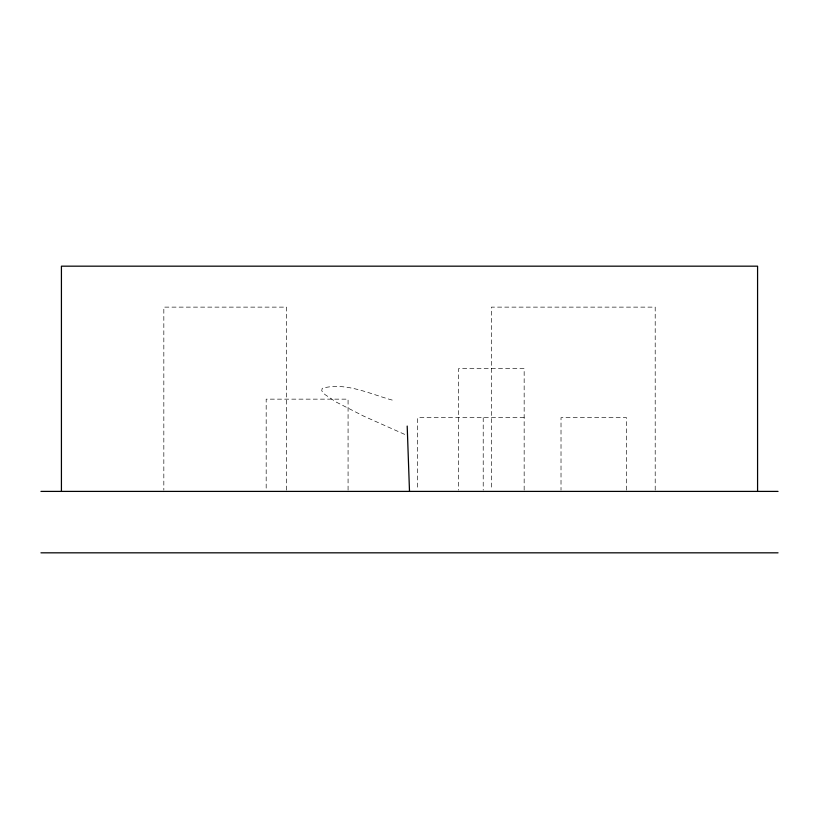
<?xml version="1.0" encoding="UTF-8"?>
<svg xmlns="http://www.w3.org/2000/svg" width="819" height="819" viewBox="0 0 819 819"><rect width="100%" height="100%" fill="white"/><g stroke="black" fill="none" stroke-linecap="round" stroke-linejoin="round"><path stroke-width="0.61" stroke-dasharray="4.09 3.07" d="M524.16 417.69L417.69 417.69L417.69 490.131M392.209 400.082C369.85 393.97 345.638 381.818 322.225 388.298L321.724 390.796L324.805 394.441L336.148 402.047L363.81 416.185L405.814 434.889M655.2 490.12L655.2 307.125L491.4 307.125L491.4 490.12M626.535 490.131L626.535 417.69L561.015 417.69L561.015 490.131M524.16 490.131L524.16 368.55L458.64 368.55L458.64 490.131M483.21 417.69L483.21 490.131M348.075 490.141L348.075 399.15L266.175 399.15L266.175 490.141M286.619 490.12L286.619 307.125L163.831 307.125L163.831 490.12"/><path stroke-width="1.23" d="M40.95 491.4L778.05 491.4M40.95 552.825L778.05 552.825M407.197 426.064L409.5 491.4M757.575 491.4L757.575 266.175L61.425 266.175L61.425 491.4"/></g></svg>
